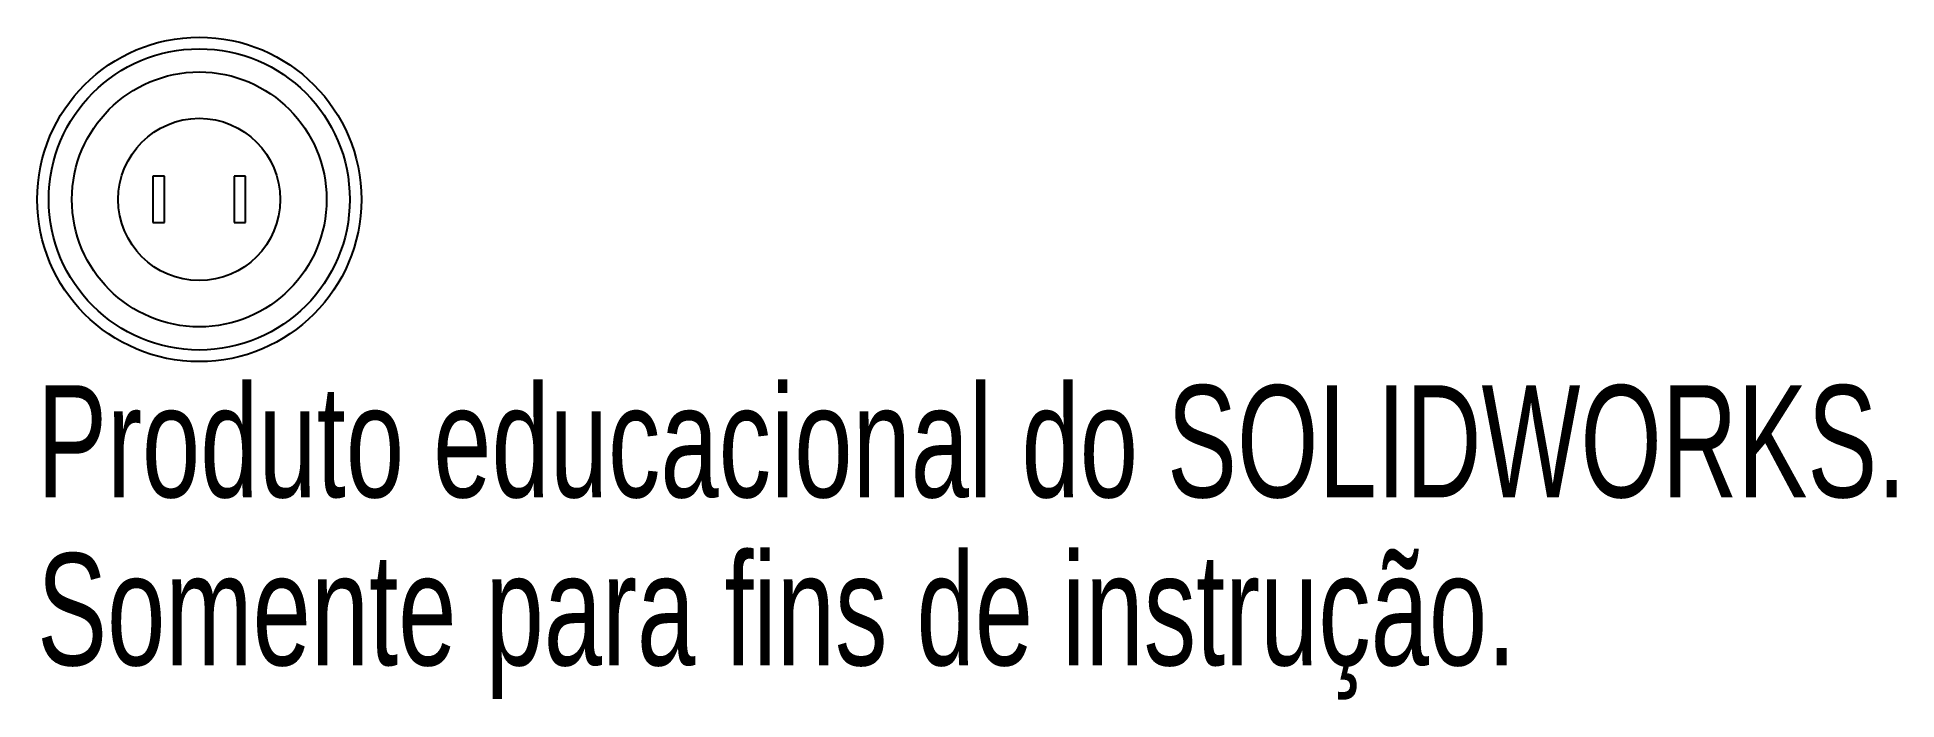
# Model space of a CAD drawing. Header units: millimetres. Extents: x -7 to 73.3, y -21.6 to 7.
import ezdxf

# ---------------------------------------------------------------- set-up
doc = ezdxf.new("R2010")
doc.units = ezdxf.units.MM
doc.styles.add('SLDTEXTSTYLE0', font='TXT', dxfattribs={"width": 0.7})

msp = doc.modelspace()

# ---------------------------------------------------------------- linework, layer by layer
at = {"color": 7, "linetype": 'Continuous', "lineweight": 25}
for p, q in [((-2, 1), (-2, -1)), ((-1.5, 1), (-2, 1)), ((-1.5, -1), (-1.5, 1)), ((1.5, 1), (1.5, -1)), ((2, 1), (1.5, 1)), ((2, -1), (2, 1)), ((-2, -1), (-1.5, -1)), ((1.5, -1), (2, -1))]:
    msp.add_line(p, q, dxfattribs=at)
for radius in [7, 6.5, 5.5, 3.5]:
    msp.add_circle((0, 0), radius, dxfattribs=at)

# ---------------------------------------------------------------- texts
at = {"color": 7, "linetype": 'Continuous', "char_height": 4.83362, "attachment_point": 1, "style": 'SLDTEXTSTYLE0'}
for s, insert in [('Produto educacional do SOLIDWORKS.', (-7, -8.02)), ('Somente para fins de instrução.', (-7, -15.27))]:
    msp.add_mtext(s, dxfattribs=dict(at, insert=insert))

doc.saveas('drawing.dxf')
